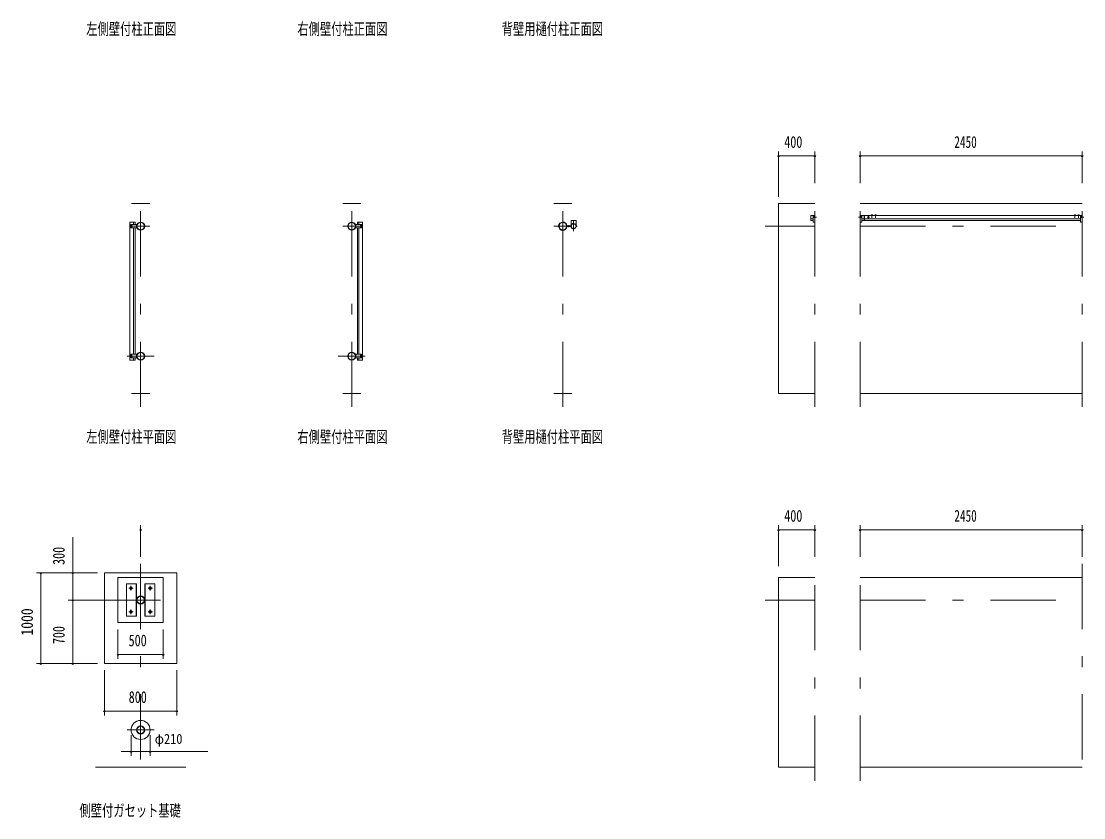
# Model space of a CAD drawing. Units: millimetres, scale not verified. Extents: x -27012 to 27023, y -10500 to 10500.
# Drawn here: x -27012 to -15286, y -8113 to 676 of the extents above; entities that cross this region are included whole.
import ezdxf
from ezdxf.enums import TextEntityAlignment as Align

# ---------------------------------------------------------------- set-up
doc = ezdxf.new("R2010")
doc.units = ezdxf.units.MM
doc.header["$LTSCALE"] = 60
doc.linetypes.add('USER3', pattern=[24, 12, -5, 2, -5])
for name, color, linetype, lineweight in [('0-2_1-05BOLD', 7, 'Continuous', 18), ('0-3_1-25CENTER', 3, 'USER3', 18), ('0-5_1-55DIM', 3, 'Continuous', 18)]:
    doc.layers.add(name, color=color, linetype=linetype, lineweight=lineweight)
doc.styles.add('ＭＳ ゴシック', font='')
doc.styles.get('ＭＳ ゴシック').set_extended_font_data('MS Gothic')

msp = doc.modelspace()

# ---------------------------------------------------------------- linework, layer by layer
at = {"layer": '0-2_1-05BOLD'}
for p, q in [((-25794.37, -1335.33), (-25594.37, -1335.33)), ((-23464.64, -1335.33), (-23264.64, -1335.33)), ((-21134.9, -1335.33), (-20934.9, -1335.33)), ((-18653.45, -1335.33), (-18253.45, -1335.33)), ((-18653.45, -3430.33), (-18653.45, -1335.33)), ((-17753.45, -1335.33), (-15303.45, -1335.33)), ((-20889.41, -1575.81), (-20889.41, -1523.38)), ((-18298.45, -1465.78), (-18253.45, -1465.78)), ((-18298.45, -1465.78), (-18298.45, -1523.38)), ((-18273.45, -1505.78), (-18298.45, -1505.78)), ((-18273.45, -1523.38), (-18298.45, -1523.38)), ((-18273.45, -1480.28), (-18273.45, -1540.78)), ((-18268.45, -1475.28), (-18253.45, -1475.28)), ((-18261.95, -1481.78), (-18258.25, -1481.78)), ((-18258.25, -1489.78), (-18261.95, -1489.78)), ((-18253.45, -1480), (-18258.45, -1482.89)), ((-18258.45, -1488.67), (-18258.45, -1482.89)), ((-18253.45, -1491.55), (-18258.45, -1488.67)), ((-17738.45, -1475.28), (-17753.45, -1475.28)), ((-17753.45, -1480), (-17748.45, -1482.89)), ((-17753.45, -1491.55), (-17748.45, -1488.67)), ((-15303.45, -1465.78), (-17749.17, -1465.78)), ((-17744.95, -1481.78), (-17748.65, -1481.78)), ((-17748.65, -1489.78), (-17744.95, -1489.78)), ((-17748.45, -1488.67), (-17748.45, -1482.89)), ((-15323.45, -1505.78), (-17733.45, -1505.78)), ((-15323.45, -1523.38), (-17733.45, -1523.38)), ((-17708.45, -1465.78), (-17708.45, -1523.38)), ((-17708.45, -1467.38), (-17707.45, -1467.38)), ((-17707.45, -1502.38), (-17708.45, -1502.38)), ((-17707.45, -1523.38), (-17707.45, -1465.78)), ((-17667.45, -1482.89), (-17662.45, -1480)), ((-17667.45, -1488.67), (-17667.45, -1482.89)), ((-17662.45, -1480), (-17657.45, -1482.89)), ((-17629.2, -1464.18), (-17629.2, -1465.78)), ((-17616.7, -1464.18), (-17629.2, -1464.18)), ((-17625.84, -1460.68), (-17625.84, -1464.18)), ((-17620.06, -1460.68), (-17620.06, -1464.18)), ((-17618.05, -1460.18), (-17617.18, -1460.68)), ((-17617.18, -1460.68), (-17617.18, -1464.18)), ((-17616.7, -1464.18), (-17616.7, -1465.78)), ((-17589.2, -1464.18), (-17589.2, -1465.78)), ((-17576.7, -1464.18), (-17589.2, -1464.18)), ((-17585.84, -1460.68), (-17585.84, -1464.18)), ((-17580.06, -1460.68), (-17580.06, -1464.18)), ((-17578.05, -1460.18), (-17577.18, -1460.68)), ((-17577.18, -1460.68), (-17577.18, -1464.18)), ((-17576.7, -1464.18), (-17576.7, -1465.78)), ((-15387.85, -1460.18), (-15388.72, -1460.68)), ((-15388.72, -1460.68), (-15388.72, -1464.18)), ((-15378.05, -1460.18), (-15387.85, -1460.18)), ((-15385.83, -1460.68), (-15385.83, -1464.18)), ((-15380.06, -1460.68), (-15380.06, -1464.18)), ((-15376.7, -1464.18), (-15376.7, -1465.78)), ((-15347.85, -1460.18), (-15348.72, -1460.68)), ((-15348.72, -1460.68), (-15348.72, -1464.18)), ((-15338.05, -1460.18), (-15347.85, -1460.18)), ((-15345.84, -1460.68), (-15345.84, -1464.18)), ((-15340.06, -1460.68), (-15340.06, -1464.18)), ((-15336.7, -1464.18), (-15336.7, -1465.78)), ((-15318.45, -1475.28), (-15303.45, -1475.28)), ((-15311.95, -1481.78), (-15308.25, -1481.78)), ((-15308.25, -1489.78), (-15311.95, -1489.78)), ((-15303.45, -1480), (-15308.45, -1482.89)), ((-25813.92, -1540.33), (-25813.92, -3064.33)), ((-25756.32, -1540.33), (-25813.92, -1540.33)), ((-25804.42, -1600.33), (-25804.42, -1570.33)), ((-25796.8, -1580.33), (-25799.69, -1585.33)), ((-25799.69, -1585.33), (-25796.81, -1590.33)), ((-25799.42, -1565.33), (-25738.92, -1565.33)), ((-25797.92, -1580.53), (-25797.92, -1576.83)), ((-25797.92, -1593.83), (-25797.92, -1590.13)), ((-25791.03, -1580.33), (-25796.8, -1580.33)), ((-25789.92, -1576.83), (-25789.92, -1580.53)), ((-25789.92, -1590.13), (-25789.92, -1593.83)), ((-25773.92, -1565.33), (-25773.92, -1540.33)), ((-25773.92, -2999.33), (-25773.92, -1605.33)), ((-25756.32, -1540.33), (-25756.32, -1565.33)), ((-25756.32, -1605.33), (-25756.32, -2999.33)), ((-23259.58, -1565.33), (-23320.09, -1565.33)), ((-23302.68, -1540.33), (-23245.09, -1540.33)), ((-23302.68, -1540.33), (-23302.68, -1565.33)), ((-23302.68, -1605.33), (-23302.68, -2999.33)), ((-23285.08, -1565.33), (-23285.08, -1540.33)), ((-23285.08, -2999.33), (-23285.08, -1605.33)), ((-23269.09, -1576.83), (-23269.09, -1580.53)), ((-23269.09, -1590.13), (-23269.09, -1593.83)), ((-23267.97, -1580.33), (-23262.2, -1580.33)), ((-23262.2, -1580.33), (-23259.31, -1585.33)), ((-23259.31, -1585.33), (-23262.2, -1590.33)), ((-23261.09, -1580.53), (-23261.09, -1576.83)), ((-23261.09, -1593.83), (-23261.09, -1590.13)), ((-23254.59, -1600.33), (-23254.59, -1570.33)), ((-23245.09, -1540.33), (-23245.09, -3064.33)), ((-20944.24, -1582.33), (-20990.45, -1582.33)), ((-20944.24, -1588.33), (-20990.45, -1588.33)), ((-20945.64, -1580.72), (-20988.98, -1580.72)), ((-20945.64, -1589.93), (-20988.98, -1589.93)), ((-18273.45, -1540.78), (-18253.45, -1540.78)), ((-25804.42, -3004.33), (-25804.42, -3034.33)), ((-25799.42, -3039.33), (-25738.92, -3039.33)), ((-25797.92, -3010.83), (-25797.92, -3014.53)), ((-25797.92, -3024.13), (-25797.92, -3027.83)), ((-25791.03, -3014.33), (-25796.81, -3014.33)), ((-25788.15, -3019.33), (-25791.03, -3014.33)), ((-25791.03, -3024.33), (-25788.15, -3019.33)), ((-25789.92, -3014.53), (-25789.92, -3010.83)), ((-25789.92, -3027.83), (-25789.92, -3024.13)), ((-25773.92, -3039.33), (-25773.92, -3064.33)), ((-25756.32, -3064.33), (-25756.32, -3039.33)), ((-23320.09, -2999.33), (-23320.09, -3039.33)), ((-23259.58, -2999.33), (-23320.09, -2999.33)), ((-23259.58, -3039.33), (-23320.09, -3039.33)), ((-23302.68, -3064.33), (-23302.68, -3039.33)), ((-23285.08, -3039.33), (-23285.08, -3064.33)), ((-23270.86, -3019.33), (-23267.97, -3014.33)), ((-23267.97, -3024.33), (-23270.86, -3019.33)), ((-23269.09, -3014.53), (-23269.09, -3010.83)), ((-23269.09, -3027.83), (-23269.09, -3024.13)), ((-23267.97, -3014.33), (-23262.2, -3014.33)), ((-23261.09, -3010.83), (-23261.09, -3014.53)), ((-23261.09, -3024.13), (-23261.09, -3027.83)), ((-23254.59, -3004.33), (-23254.59, -3034.33)), ((-25756.32, -3064.33), (-25813.92, -3064.33)), ((-23302.68, -3064.33), (-23245.09, -3064.33)), ((-25594.37, -3430.33), (-25794.37, -3430.33)), ((-23264.64, -3430.33), (-23464.64, -3430.33)), ((-20934.9, -3430.33), (-21134.9, -3430.33)), ((-18253.45, -3430.33), (-18653.45, -3430.33)), ((-15303.45, -3430.33), (-17753.45, -3430.33)), ((-25944.37, -5460.33), (-25444.37, -5460.33)), ((-25944.37, -5960.33), (-25944.37, -5460.33)), ((-25444.37, -5460.33), (-25444.37, -5960.33)), ((-25294.37, -6410.33), (-25294.37, -5410.33)), ((-18653.45, -5460.33), (-18253.45, -5460.33)), ((-18653.45, -7555.33), (-18653.45, -5460.33)), ((-17753.45, -5460.33), (-15303.45, -5460.33)), ((-25743.42, -5890.33), (-25743.42, -5530.33)), ((-25738.92, -5890.33), (-25738.92, -5530.33)), ((-25537.82, -5530.33), (-25649.81, -5530.33)), ((-25645.32, -5890.33), (-25645.32, -5530.33)), ((-25537.82, -5890.33), (-25537.82, -5530.33)), ((-25444.37, -5960.33), (-25944.37, -5960.33)), ((-25850.92, -5890.33), (-25738.92, -5890.33)), ((-26094.37, -6410.33), (-25294.37, -6410.33)), ((-25194.37, -7555.33), (-26194.37, -7555.33)), ((-18253.45, -7555.33), (-18653.45, -7555.33)), ((-15303.45, -7555.33), (-17753.45, -7555.33))]:
    msp.add_line(p, q, dxfattribs=at)
for points in [[(-20944.4, -1575.81), (-20944.4, -1523.38), (-20889.41, -1523.38)], [(-17733.45, -1480.28), (-17733.45, -1540.78), (-17753.45, -1540.78)], [(-17667.45, -1488.67), (-17662.45, -1491.55), (-17657.45, -1488.67), (-17657.45, -1482.89)], [(-17618.05, -1460.18), (-17627.85, -1460.18), (-17628.72, -1460.68), (-17628.72, -1464.18)], [(-17578.05, -1460.18), (-17587.85, -1460.18), (-17588.72, -1460.68), (-17588.72, -1464.18)], [(-15376.7, -1464.18), (-15389.2, -1464.18), (-15389.2, -1465.78)], [(-15378.05, -1460.18), (-15377.18, -1460.68), (-15377.18, -1464.18)], [(-15336.7, -1464.18), (-15349.2, -1464.18), (-15349.2, -1465.78)], [(-15338.05, -1460.18), (-15337.17, -1460.68), (-15337.17, -1464.18)], [(-15323.45, -1480.28), (-15323.45, -1540.78), (-15303.45, -1540.78)], [(-15303.45, -1491.55), (-15308.45, -1488.67), (-15308.45, -1482.89)], [(-25799.42, -1605.33), (-25738.92, -1605.33), (-25738.92, -1565.33)], [(-25791.03, -1580.33), (-25788.15, -1585.33), (-25791.03, -1590.33), (-25796.81, -1590.33)], [(-23259.58, -1605.33), (-23320.09, -1605.33), (-23320.09, -1565.33)], [(-23267.97, -1580.33), (-23270.86, -1585.33), (-23267.97, -1590.33), (-23262.2, -1590.33)], [(-25791.03, -3024.33), (-25796.8, -3024.33), (-25799.69, -3019.33), (-25796.81, -3014.33)], [(-25799.42, -2999.33), (-25738.92, -2999.33), (-25738.92, -3039.33)], [(-23267.97, -3024.33), (-23262.2, -3024.33), (-23259.31, -3019.33), (-23262.2, -3014.33)], [(-26094.37, -6410.33), (-26094.37, -5410.33), (-25294.37, -5410.33)], [(-25850.92, -5890.33), (-25850.92, -5530.33), (-25738.92, -5530.33)], [(-25537.82, -5890.33), (-25649.81, -5890.33), (-25649.81, -5530.33)]]:
    msp.add_lwpolyline(points, dxfattribs=at)
for centre, radius in [((-17662.45, -1485.78), 6.25), ((-17662.45, -1485.78), 4.9), ((-25793.92, -1585.33), 6.25), ((-25793.92, -1585.33), 4.9), ((-25694.37, -1585.33), 44.55), ((-25694.37, -1585.33), 40.35), ((-23364.64, -1585.33), 44.55), ((-23364.64, -1585.33), 40.35), ((-23265.09, -1585.33), 6.25), ((-23265.09, -1585.33), 4.9), ((-21083.3, -1585.33), 2.25), ((-21034.9, -1585.33), 44.55), ((-21034.9, -1585.33), 40.35), ((-20916.9, -1585.33), 27.5), ((-20885.55, -1585.33), 2.25), ((-25793.92, -3019.33), 6.25), ((-25793.92, -3019.33), 4.9), ((-25694.37, -3019.33), 44.55), ((-25694.37, -3019.33), 40.35), ((-23364.64, -3019.33), 44.55), ((-23364.64, -3019.33), 40.35), ((-23265.09, -3019.33), 6.25), ((-23265.09, -3019.33), 4.9), ((-25800.87, -5580.33), 14.5), ((-25587.87, -5580.33), 14.5), ((-25694.36, -5710.33), 44.55), ((-25694.36, -5710.33), 40.35), ((-25800.87, -5840.33), 14.5), ((-25587.87, -5840.33), 14.5), ((-25694.36, -7144.33), 105), ((-25694.36, -7144.33), 44.55), ((-25694.36, -7144.33), 40.35)]:
    msp.add_circle(centre, radius, dxfattribs=at)
for centre, radius, start, end in [((-18268.45, -1480.28), 5, 90, 180), ((-18261.95, -1485.78), 4, 90, 270), ((-18253.45, -1485.78), 6.25, 90, 270), ((-18253.45, -1485.78), 4.9, 90, 270), ((-17753.45, -1485.78), 6.25, 270, 90), ((-17753.45, -1485.78), 4.9, 270, 90), ((-17744.95, -1485.78), 4, 270, 90), ((-17738.45, -1480.28), 5, 0, 90), ((-17627.28, -1462.49), 2.32, 51.45377, 90), ((-17622.95, -1468.69), 8.51, 70.16867, 109.82912), ((-17618.62, -1462.5), 2.32, 90, 128.53143), ((-17587.28, -1462.49), 2.32, 51.45377, 90), ((-17582.95, -1468.69), 8.51, 70.16867, 109.82912), ((-17578.62, -1462.5), 2.32, 90, 128.53143), ((-15387.28, -1462.49), 2.32, 51.45377, 90), ((-15382.95, -1468.69), 8.51, 70.16867, 109.82912), ((-15378.62, -1462.5), 2.32, 90, 128.53143), ((-15347.28, -1462.49), 2.32, 51.45377, 90), ((-15342.95, -1468.69), 8.51, 70.16867, 109.82912), ((-15338.62, -1462.5), 2.32, 90, 128.53143), ((-15318.45, -1480.28), 5, 90, 180), ((-15311.95, -1485.78), 4, 90, 270), ((-15303.45, -1485.78), 6.25, 90, 270), ((-15303.45, -1485.78), 4.9, 90, 270), ((-25799.42, -1570.33), 5, 90, 180), ((-25799.42, -1600.33), 5, 180, 270), ((-25793.92, -1576.83), 4, 0, 180), ((-25793.92, -1593.83), 4, 180, 0), ((-23265.09, -1576.83), 4, 0, 180), ((-23265.09, -1593.83), 4, 180, 0), ((-23259.58, -1570.33), 5, 0, 90), ((-23259.58, -1600.33), 5, 270, 0), ((-21083.3, -1585.33), 3.85, 52.09248, 0), ((-21034.9, -1585.33), 46.15, 5.72713, 180.00108), ((-21034.9, -1585.33), 46.15, 183.78915, 354.28163), ((-20916.9, -1585.33), 29.1, 0, 170.90512), ((-20916.9, -1585.33), 29.1, 189.09488, 252.80957), ((-20916.9, -1602.73), 44.9, 109.58864, 127.76454), ((-20916.9, -1585.33), 29.1, 287.19043, 354.06984), ((-20916.9, -1602.73), 44.9, 52.23546, 70.41136), ((-20885.55, -1585.33), 3.85, 180, 128.65778), ((-25799.42, -3004.33), 5, 90, 180), ((-25799.42, -3034.33), 5, 180, 270), ((-25793.92, -3010.83), 4, 0, 180), ((-25793.92, -3027.83), 4, 180, 0), ((-23265.09, -3010.83), 4, 0, 180), ((-23265.09, -3027.83), 4, 180, 0), ((-23259.58, -3004.33), 5, 0, 90), ((-23259.58, -3034.33), 5, 270, 0)]:
    msp.add_arc(centre, radius, start, end, dxfattribs=at)
at = {"layer": '0-3_1-25CENTER'}
for p, q in [((-25694.37, -3580.33), (-25694.37, -1185.33)), ((-23364.64, -3580.33), (-23364.64, -1185.33)), ((-21034.9, -3580.33), (-21034.9, -1185.33)), ((-18253.45, -3580.33), (-18253.45, -1185.33)), ((-17753.45, -3580.33), (-17753.45, -1185.33)), ((-15303.45, -3580.33), (-15303.45, -1185.33)), ((-18235.95, -1485.78), (-18270.95, -1485.78)), ((-17770.95, -1485.78), (-17735.95, -1485.78)), ((-17674.95, -1485.78), (-17649.95, -1485.78)), ((-17662.45, -1505.78), (-17662.45, -1465.78)), ((-17622.95, -1457.76), (-17622.95, -1492.64)), ((-17582.95, -1457.76), (-17582.95, -1492.64)), ((-15382.95, -1457.76), (-15382.95, -1492.64)), ((-15342.95, -1457.76), (-15342.95, -1492.64)), ((-15285.95, -1485.78), (-15320.95, -1485.78)), ((-25794.37, -1585.33), (-25594.37, -1585.33)), ((-25793.92, -1567.83), (-25793.92, -1602.83)), ((-23464.64, -1585.33), (-23264.64, -1585.33)), ((-23265.09, -1567.83), (-23265.09, -1602.83)), ((-21134.9, -1585.33), (-20934.9, -1585.33)), ((-20967.38, -1596.09), (-20967.38, -1574.56)), ((-20916.9, -1530.33), (-20916.9, -1640.33)), ((-18803.45, -1585.33), (-18253.45, -1585.33)), ((-17753.45, -1585.33), (-15303.45, -1585.33)), ((-25544.37, -3019.33), (-25844.37, -3019.33)), ((-25793.92, -3036.83), (-25793.92, -3001.83)), ((-23514.64, -3019.33), (-23214.64, -3019.33)), ((-23265.09, -3036.83), (-23265.09, -3001.83)), ((-25694.36, -5310.33), (-25694.36, -7705.33)), ((-18253.45, -7705.33), (-18253.45, -5310.33)), ((-17753.45, -7705.33), (-17753.45, -5310.33)), ((-15303.45, -5310.33), (-15303.45, -7705.33)), ((-25825.87, -5580.33), (-25775.86, -5580.33)), ((-25800.87, -5605.33), (-25800.87, -5555.33)), ((-25562.87, -5580.33), (-25612.86, -5580.33)), ((-25587.87, -5605.33), (-25587.87, -5555.33)), ((-26194.37, -5710.33), (-25194.37, -5710.33)), ((-18803.45, -5710.33), (-18253.45, -5710.33)), ((-17753.45, -5710.33), (-15303.45, -5710.33)), ((-25825.87, -5840.33), (-25775.86, -5840.33)), ((-25800.87, -5865.33), (-25800.87, -5815.33)), ((-25562.87, -5840.33), (-25612.86, -5840.33)), ((-25587.87, -5865.33), (-25587.87, -5815.33)), ((-25844.37, -7144.33), (-25544.37, -7144.33))]:
    msp.add_line(p, q, dxfattribs=at)
at = {"layer": '0-5_1-55DIM'}
for p, q in [((-18643.45, -810.33), (-18663.45, -810.33)), ((-18653.45, -1260.33), (-18653.45, -760.33)), ((-18653.45, -810.33), (-18253.45, -810.33)), ((-18243.45, -810.33), (-18263.45, -810.33)), ((-18253.45, -1110.33), (-18253.45, -760.33)), ((-17743.45, -810.33), (-17763.45, -810.33)), ((-17753.45, -1110.33), (-17753.45, -760.33)), ((-17753.45, -810.33), (-15303.45, -810.33)), ((-15293.45, -810.33), (-15313.45, -810.33)), ((-15303.45, -1110.33), (-15303.45, -760.33)), ((-25694.36, -5235.33), (-25694.36, -4885.33)), ((-18653.45, -4885.33), (-18653.45, -5335.33)), ((-18253.45, -5235.33), (-18253.45, -4885.33)), ((-17753.45, -5235.33), (-17753.45, -4885.33)), ((-15303.45, -5235.33), (-15303.45, -4885.33)), ((-26444.37, -5017.83), (-26444.37, -6410.33)), ((-25684.36, -4935.33), (-25704.36, -4935.33)), ((-18643.45, -4935.33), (-18663.45, -4935.33)), ((-18653.45, -4935.33), (-18253.45, -4935.33)), ((-18243.45, -4935.33), (-18263.45, -4935.33)), ((-17743.45, -4935.33), (-17763.45, -4935.33)), ((-17753.45, -4935.33), (-15303.45, -4935.33)), ((-15293.45, -4935.33), (-15313.45, -4935.33)), ((-26169.37, -5410.33), (-26844.37, -5410.33)), ((-26784.36, -5410.33), (-26804.36, -5410.33)), ((-26794.36, -5410.33), (-26794.36, -6410.33)), ((-26434.37, -5410.33), (-26454.37, -5410.33)), ((-26169.36, -5710.33), (-26494.37, -5710.33)), ((-26434.37, -5710.33), (-26454.37, -5710.33)), ((-25944.37, -6035.33), (-25944.37, -6360.33)), ((-25444.37, -6035.33), (-25444.37, -6360.33)), ((-25934.37, -6310.33), (-25954.37, -6310.33)), ((-25944.37, -6310.33), (-25444.37, -6310.33)), ((-25434.37, -6310.33), (-25454.37, -6310.33)), ((-26169.37, -6410.33), (-26844.37, -6410.33)), ((-26784.36, -6410.33), (-26804.36, -6410.33)), ((-26434.37, -6410.33), (-26454.37, -6410.33)), ((-26094.37, -6485.33), (-26094.37, -6985.33)), ((-25294.37, -6485.33), (-25294.37, -6985.33)), ((-26084.37, -6935.33), (-26104.37, -6935.33)), ((-26094.37, -6935.33), (-25294.37, -6935.33)), ((-25284.37, -6935.33), (-25304.37, -6935.33)), ((-25799.37, -7201.75), (-25799.37, -7431.32)), ((-25589.37, -7201.75), (-25589.37, -7431.32)), ((-25908.01, -7381.32), (-24951.87, -7381.32)), ((-25789.37, -7381.32), (-25809.37, -7381.32)), ((-25579.37, -7381.32), (-25599.37, -7381.32))]:
    msp.add_line(p, q, dxfattribs=at)
for centre in [(-18653.45, -810.33), (-18253.45, -810.33), (-17753.45, -810.33), (-15303.45, -810.33), (-25694.36, -4935.33), (-18653.45, -4935.33), (-18253.45, -4935.33), (-17753.45, -4935.33), (-15303.45, -4935.33), (-26794.36, -5410.33), (-26444.37, -5410.33), (-26444.37, -5710.33), (-25944.37, -6310.33), (-25444.37, -6310.33), (-26794.36, -6410.33), (-26444.37, -6410.33), (-26094.37, -6935.33), (-25294.37, -6935.33), (-25799.37, -7381.32), (-25589.37, -7381.32)]:
    msp.add_arc(centre, 10, 180, 0, dxfattribs=at)

# ---------------------------------------------------------------- texts
at = {"layer": '0-5_1-55DIM', "color": 7, "style": 'ＭＳ ゴシック'}
for s, height, width, p in [('左側壁付柱正面図', 130.2, 0.7, (-26294.37, 487.44)), ('右側壁付柱正面図', 130.2, 0.7, (-23964.63, 487.44)), ('背壁用樋付柱正面図', 130.2, 0.7, (-21709.9, 487.44)), ('400', 130.2, 0.75, (-18591.07, -760.33)), ('2450', 130.2, 0.7, (-16714.46, -760.33)), ('左側壁付柱平面図', 130.2, 0.7, (-26294.37, -4012.56)), ('右側壁付柱平面図', 130.2, 0.7, (-23964.63, -4012.56)), ('背壁用樋付柱平面図', 130.2, 0.7, (-21709.9, -4012.56)), ('400', 130.2, 0.75, (-18591.07, -4885.33)), ('2450', 130.2, 0.7, (-16714.46, -4885.33)), ('500', 130.2, 0.75, (-25826.81, -6260.33)), ('800', 130.2, 0.75, (-25825.77, -6885.33)), ('φ210', 110.7, 0.9, (-25539.36, -7331.32)), ('側壁付ガセット基礎', 130.2, 0.7, (-26369.37, -8137.56))]:
    msp.add_text(s, height=height, dxfattribs=dict(at, width=width)).set_placement(p, align=Align.BOTTOM_LEFT)
for s, width, p in [('300', 0.75, (-26494.37, -5323.18)), ('1000', 0.85, (-26844.37, -6103.13)), ('700', 0.75, (-26494.37, -6197.33))]:
    msp.add_text(s, height=130.2, rotation=90, dxfattribs=dict(at, width=width)).set_placement(p, align=Align.BOTTOM_LEFT)

doc.saveas('drawing.dxf')
